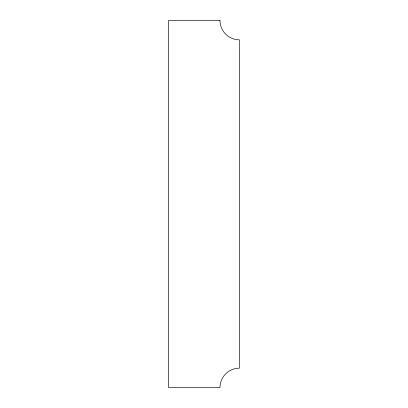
<?xml version="1.0" encoding="UTF-8"?>
<svg xmlns="http://www.w3.org/2000/svg" width="408" height="408" viewBox="0 0 408 408"><rect width="100%" height="100%" fill="white"/><g stroke="black" fill="none" stroke-linecap="round" stroke-linejoin="round"><path stroke-width="0.61" d="M219.978 20.4L168.591 20.4L168.591 387.6L219.978 387.6A19.431 19.431 0 0 1 239.409 368.169L239.409 39.831A19.431 19.431 0 0 1 219.978 20.4"/></g></svg>
